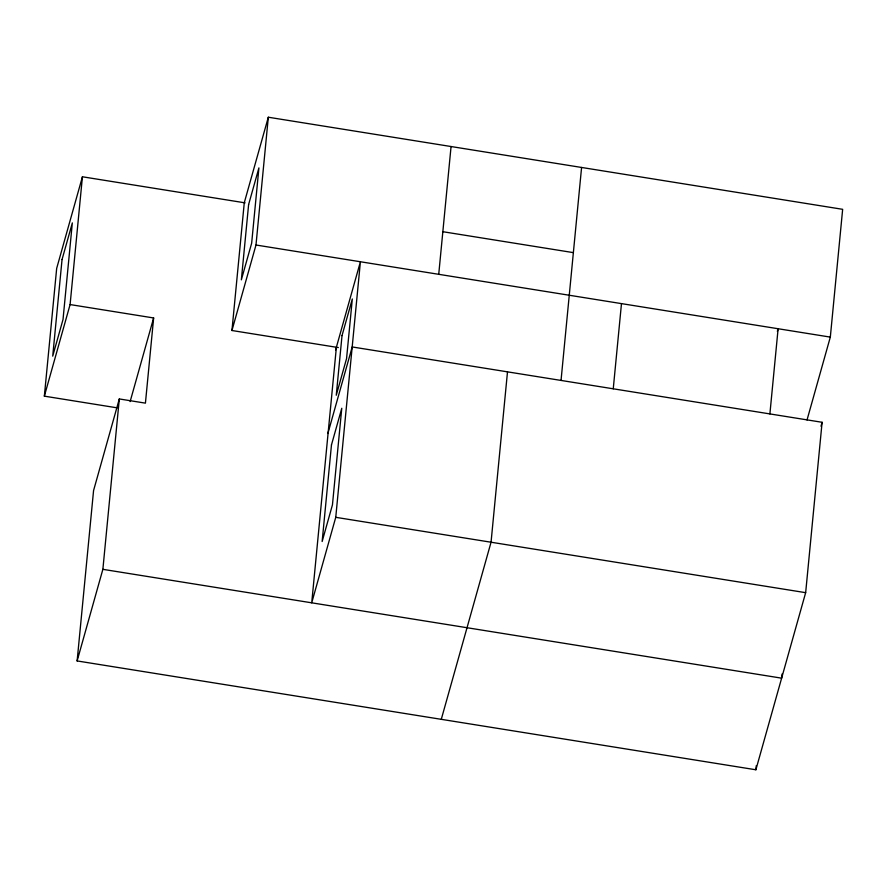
<?xml version="1.0" encoding="UTF-8"?>
<svg xmlns="http://www.w3.org/2000/svg" width="887" height="887" viewBox="0 0 887 887"><rect width="100%" height="100%" fill="white"/><g stroke="black" fill="none" stroke-linecap="round" stroke-linejoin="round"><path stroke-width="1.33" d="M117.106 407.832L44.35 396.156L56.679 268.373L82.424 176.779L245.089 202.857M44.35 396.156L70.095 304.563L82.424 176.779M327.868 433.499L352.194 346.95L822.105 422.29L805.662 592.671L755.879 769.772L77.125 660.937L93.567 490.555L119.313 398.95L145.424 403.142L153.639 317.956L70.095 304.563M77.125 660.937L102.87 569.332L119.313 398.95M338.324 347.571L231.95 330.507L244.28 202.724L268.317 117.228L842.65 209.321L830.321 337.104L807.026 419.972M231.95 330.507L255.988 245.012L268.317 117.228M336.384 347.249L311.725 602.816L335.752 517.321L360.41 261.754L335.63 349.91M438.732 274.316L451.062 146.532M507.497 371.853L491.054 542.223L441.282 719.324M561.039 380.434L581.584 167.466M613.25 388.805L621.477 303.62M769.894 413.919L778.11 328.733L777.367 331.361M755.879 769.772L756.278 765.647M782.035 674.042L781.635 678.167L102.87 569.332M130.123 401.589L153.639 317.956M820.996 426.237L822.105 422.29M442.846 231.707L573.368 252.629M255.988 245.012L830.321 337.104M335.752 517.321L805.662 592.671M62.046 259.536L52.721 356.142L63.021 319.497L72.335 222.903L62.046 259.536M248.615 204.542L241.353 279.849L251.653 243.204L258.915 167.898L248.615 204.542M331.472 444.897L322.147 541.502L332.448 504.858L341.772 408.264L331.472 444.897M342.016 335.608L336.262 395.236L346.562 358.592L352.316 298.963L342.016 335.608"/></g></svg>
